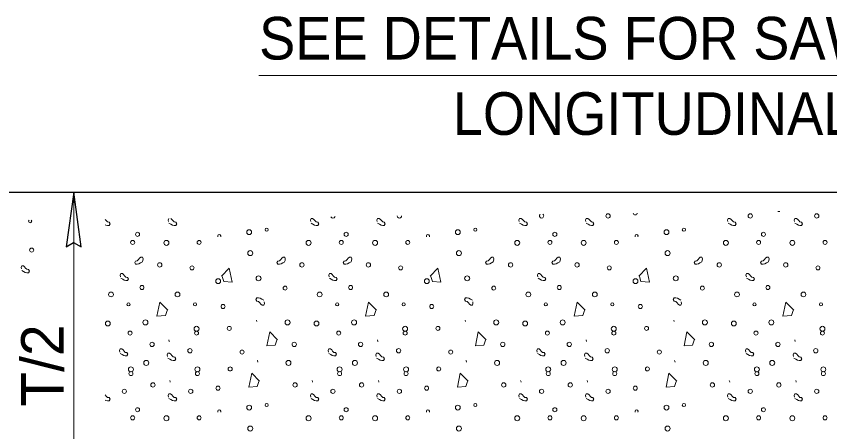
# Model space of a CAD drawing. Extents: x 912 to 1283, y -225 to 49.
# Drawn here: x 964.48 to 990.17, y -85.68 to -72.54 of the extents above; entities that cross this region are included whole.
import ezdxf

# ---------------------------------------------------------------- set-up
doc = ezdxf.new("R2010")
doc.units = 0
doc.header["$LTSCALE"] = 0.54
for name, color, linetype, lineweight in [('1', 7, 'Continuous', 25), ('10', 7, 'Continuous', 13), ('13', 7, 'Continuous', 13), ('15', 7, 'Continuous', 13)]:
    doc.layers.add(name, color=color, linetype=linetype, lineweight=lineweight)

msp = doc.modelspace()

# ---------------------------------------------------------------- linework, layer by layer
at = {"layer": '1'}
msp.add_line((956.8678, -78.1027), (1006.8236, -78.1027), dxfattribs=at)
msp.add_lwpolyline([(966.2949, -78.1027), (966.0575, -79.8294), (966.2923, -79.6957), (966.5323, -79.8294)], close=True, dxfattribs=at)
at = {"layer": '10'}
msp.add_line((966.2949, -78.1027), (966.2949, -88.0167), dxfattribs=at)
at = {"layer": '13'}
for points in [[(967.2931, -79.1347), (967.3144, -79.1474), (967.3659, -79.1579), (967.4173, -79.1579), (967.4482, -79.1061), (967.4173, -79.0547), (967.3659, -79.0442), (967.3246, -79.0032), (967.2938, -78.9619), (967.2934, -78.9615)], [(969.2977, -78.9379), (969.2796, -78.9826), (969.2902, -79.034)], [(969.3003, -79.0855), (969.3623, -79.1167), (969.4137, -79.1474), (969.4655, -79.1579), (969.5169, -79.1579), (969.5478, -79.1061), (969.5169, -79.0547), (969.4655, -79.0442), (969.4242, -79.0032), (969.393, -78.9619), (969.3603, -78.9371)], [(973.7905, -79.0855), (973.8525, -79.1167), (973.9039, -79.1474), (973.9554, -79.1579), (974.0068, -79.1579), (974.038, -79.1061), (974.0068, -79.0547), (973.9554, -79.0442), (973.9144, -79.0032), (973.8833, -78.9619), (973.842, -78.9307), (973.7905, -78.9307), (973.7698, -78.9826), (973.78, -79.034)], [(975.8902, -79.0855), (975.9518, -79.1167), (976.0032, -79.1474), (976.055, -79.1579), (976.1064, -79.1579), (976.1373, -79.1061), (976.1064, -79.0547), (976.055, -79.0442), (976.0137, -79.0032), (975.9825, -78.9619), (975.9416, -78.9307), (975.8902, -78.9307), (975.8695, -78.9826), (975.8796, -79.034)], [(980.38, -79.0855), (980.442, -79.1167), (980.4934, -79.1474), (980.5448, -79.1579), (980.5967, -79.1579), (980.6275, -79.1061), (980.5967, -79.0547), (980.5448, -79.0442), (980.5039, -79.0032), (980.4728, -78.9619), (980.4314, -78.9307), (980.38, -78.9307), (980.3593, -78.9826), (980.3695, -79.034)], [(982.4796, -79.0855), (982.5412, -79.1167), (982.593, -79.1474), (982.6445, -79.1579), (982.6959, -79.1579), (982.7271, -79.1061), (982.6959, -79.0547), (982.6445, -79.0442), (982.6032, -79.0032), (982.5723, -78.9619), (982.5311, -78.9307), (982.4796, -78.9307), (982.4589, -78.9826), (982.4691, -79.034)], [(986.9695, -79.0855), (987.0314, -79.1167), (987.0829, -79.1474), (987.1348, -79.1579), (987.1862, -79.1579), (987.217, -79.1061), (987.1862, -79.0547), (987.1348, -79.0442), (987.0934, -79.0032), (987.0623, -78.9619), (987.0213, -78.9307), (986.9695, -78.9307), (986.9488, -78.9826), (986.9593, -79.034)], [(989.0691, -79.0855), (989.1311, -79.1167), (989.1825, -79.1474), (989.2339, -79.1579), (989.2854, -79.1579), (989.3166, -79.1061), (989.2854, -79.0547), (989.2339, -79.0442), (989.193, -79.0032), (989.1618, -78.9619), (989.1206, -78.9307), (989.0691, -78.9307), (989.0484, -78.9826), (989.0586, -79.034)], [(968.4688, -80.3093), (968.4069, -80.3401), (968.3554, -80.3709), (968.304, -80.3814), (968.2525, -80.3814), (968.2213, -80.33), (968.2525, -80.2785), (968.304, -80.268), (968.3449, -80.2267), (968.3761, -80.1854), (968.4174, -80.1546), (968.4688, -80.1546), (968.4895, -80.2061), (968.4793, -80.2579)], [(972.9588, -80.3093), (972.8972, -80.3401), (972.8457, -80.3709), (972.7938, -80.3814), (972.7424, -80.3814), (972.7116, -80.33), (972.7424, -80.2785), (972.7938, -80.268), (972.8352, -80.2267), (972.8663, -80.1854), (972.9073, -80.1546), (972.9588, -80.1546), (972.9793, -80.2061), (972.9693, -80.2579)], [(975.0583, -80.3093), (974.9968, -80.3401), (974.9449, -80.3709), (974.8935, -80.3814), (974.842, -80.3814), (974.8108, -80.33), (974.842, -80.2785), (974.8935, -80.268), (974.9348, -80.2267), (974.9656, -80.1854), (975.0068, -80.1546), (975.0583, -80.1546), (975.079, -80.2061), (975.0688, -80.2579)], [(979.5486, -80.3093), (979.4866, -80.3401), (979.4352, -80.3709), (979.3838, -80.3814), (979.3319, -80.3814), (979.3011, -80.33), (979.3319, -80.2785), (979.3838, -80.268), (979.4247, -80.2267), (979.4558, -80.1854), (979.4968, -80.1546), (979.5486, -80.1546), (979.5693, -80.2061), (979.5588, -80.2579)], [(981.6478, -80.3093), (981.5863, -80.3401), (981.5344, -80.3709), (981.4829, -80.3814), (981.4315, -80.3814), (981.4007, -80.33), (981.4315, -80.2785), (981.4829, -80.268), (981.5243, -80.2267), (981.5551, -80.1854), (981.5963, -80.1546), (981.6478, -80.1546), (981.6685, -80.2061), (981.6583, -80.2579)], [(986.1381, -80.3093), (986.0761, -80.3401), (986.0247, -80.3709), (985.9732, -80.3814), (985.9213, -80.3814), (985.8906, -80.33), (985.9213, -80.2785), (985.9732, -80.268), (986.0142, -80.2267), (986.0453, -80.1854), (986.0866, -80.1546), (986.1381, -80.1546), (986.1588, -80.2061), (986.1486, -80.2579)], [(988.2377, -80.3093), (988.1757, -80.3401), (988.1243, -80.3709), (988.0724, -80.3814), (988.021, -80.3814), (987.9902, -80.33), (988.021, -80.2785), (988.0724, -80.268), (988.1138, -80.2267), (988.1449, -80.1854), (988.1858, -80.1546), (988.2377, -80.1546), (988.2583, -80.2061), (988.2478, -80.2579)], [(968.4801, -80.2597), (968.4678, -80.3082), (968.4663, -80.3093)], [(972.97, -80.2597), (972.9576, -80.3082), (972.9561, -80.3093)], [(975.0696, -80.2597), (975.0572, -80.3082), (975.0557, -80.3093)], [(979.5598, -80.2597), (979.5474, -80.3082), (979.5459, -80.3093)], [(981.6591, -80.2597), (981.6467, -80.3082), (981.6452, -80.3093)], [(986.1493, -80.2597), (986.1369, -80.3082), (986.1354, -80.3093)], [(988.2486, -80.2597), (988.2362, -80.3082), (988.2347, -80.3093)], [(964.6538, -80.5827), (964.7154, -80.6135), (964.7668, -80.6447), (964.8187, -80.6548), (964.8701, -80.6548), (964.9009, -80.6033), (964.8701, -80.5519), (964.8187, -80.5414), (964.7773, -80.5001), (964.7462, -80.4587), (964.7053, -80.428), (964.6538, -80.428), (964.6332, -80.4794), (964.6433, -80.5312)], [(967.7813, -80.8261), (967.8428, -80.8568), (967.8943, -80.888), (967.9461, -80.8982), (967.9976, -80.8982), (968.0283, -80.8467), (967.9976, -80.7952), (967.9461, -80.7847), (967.9048, -80.7438), (967.8736, -80.7025), (967.8327, -80.6713), (967.7813, -80.6713), (967.7606, -80.7232), (967.7708, -80.7746)], [(970.9609, -80.7573), (971.2083, -80.4997), (971.3011, -80.9432), (971.033, -80.9226), (970.9815, -80.7678)], [(974.3708, -80.8261), (974.4323, -80.8568), (974.4842, -80.888), (974.5356, -80.8982), (974.587, -80.8982), (974.6182, -80.8467), (974.587, -80.7952), (974.5356, -80.7847), (974.4943, -80.7438), (974.4635, -80.7025), (974.4222, -80.6713), (974.3708, -80.6713), (974.3501, -80.7232), (974.3602, -80.7746)], [(977.5503, -80.7573), (977.7978, -80.4997), (977.8906, -80.9432), (977.6225, -80.9226), (977.571, -80.7678)], [(980.9602, -80.8261), (981.0222, -80.8568), (981.0736, -80.888), (981.1251, -80.8982), (981.1765, -80.8982), (981.2077, -80.8467), (981.1765, -80.7952), (981.1251, -80.7847), (981.0842, -80.7438), (981.053, -80.7025), (981.0117, -80.6713), (980.9602, -80.6713), (980.9396, -80.7232), (980.9497, -80.7746)], [(984.1398, -80.7573), (984.3877, -80.4997), (984.4801, -80.9432), (984.2123, -80.9226), (984.1605, -80.7678)], [(987.5497, -80.8261), (987.6117, -80.8568), (987.6631, -80.888), (987.7146, -80.8982), (987.7663, -80.8982), (987.7972, -80.8467), (987.7663, -80.7952), (987.7146, -80.7847), (987.6736, -80.7438), (987.6424, -80.7025), (987.6015, -80.6713), (987.5497, -80.6713), (987.529, -80.7232), (987.5396, -80.7746)], [(969.2658, -81.8325), (969.0183, -81.5748), (968.9255, -82.0184), (969.1936, -81.9977), (969.2451, -81.843)], [(972.2967, -81.5189), (972.2347, -81.4881), (972.1833, -81.4573), (972.1314, -81.4468), (972.08, -81.4468), (972.0492, -81.4982), (972.08, -81.5497), (972.1314, -81.5602), (972.1728, -81.6015), (972.2039, -81.6428), (972.2448, -81.6737), (972.2967, -81.6737), (972.3173, -81.6222), (972.3068, -81.5703)], [(975.8552, -81.8325), (975.6078, -81.5748), (975.515, -82.0184), (975.7831, -81.9977), (975.8346, -81.843)], [(978.8862, -81.5189), (978.8242, -81.4881), (978.7728, -81.4573), (978.7213, -81.4468), (978.6694, -81.4468), (978.6387, -81.4982), (978.6694, -81.5497), (978.7213, -81.5602), (978.7622, -81.6015), (978.7934, -81.6428), (978.8343, -81.6737), (978.8862, -81.6737), (978.9068, -81.6222), (978.8963, -81.5703)], [(982.4447, -81.8325), (982.1973, -81.5748), (982.1044, -82.0184), (982.3726, -81.9977), (982.424, -81.843)], [(985.4756, -81.5189), (985.4137, -81.4881), (985.3622, -81.4573), (985.3108, -81.4468), (985.2593, -81.4468), (985.2282, -81.4982), (985.2593, -81.5497), (985.3108, -81.5602), (985.3517, -81.6015), (985.3828, -81.6428), (985.4242, -81.6737), (985.4756, -81.6737), (985.4963, -81.6222), (985.4862, -81.5703)], [(989.0346, -81.8325), (988.7871, -81.5748), (988.6943, -82.0184), (988.9621, -81.9977), (989.0139, -81.843)], [(972.0803, -82.1937), (972.0679, -82.1453), (972.0664, -82.1438)], [(978.6698, -82.1937), (978.6574, -82.1453), (978.6559, -82.1438)], [(985.2593, -82.1937), (985.2469, -82.1453), (985.2454, -82.1438)], [(972.7327, -82.7702), (972.4852, -82.5126), (972.3924, -82.9561), (972.6605, -82.9354), (972.712, -82.7807)], [(979.3222, -82.7702), (979.0747, -82.5126), (978.9819, -82.9561), (979.25, -82.9354), (979.3015, -82.7807)], [(985.912, -82.7702), (985.6642, -82.5126), (985.5718, -82.9561), (985.8395, -82.9354), (985.8913, -82.7807)], [(969.3033, -82.7732), (969.3157, -82.8217), (969.3172, -82.8227)], [(975.8932, -82.7732), (975.9055, -82.8217), (975.907, -82.8227)], [(982.4826, -82.7732), (982.495, -82.8217), (982.4965, -82.8227)], [(989.0721, -82.7732), (989.0845, -82.8217), (989.086, -82.8227)], [(967.7609, -83.2069), (967.8229, -83.2377), (967.8743, -83.2685), (967.9262, -83.279), (967.9777, -83.279), (968.0084, -83.2276), (967.9777, -83.1757), (967.9262, -83.1657), (967.8849, -83.1243), (967.8538, -83.083), (967.8128, -83.0522), (967.7609, -83.0522), (967.7403, -83.1037), (967.7508, -83.1551)], [(969.2721, -83.3485), (969.3337, -83.3793), (969.3855, -83.4101), (969.437, -83.4206), (969.4884, -83.4206), (969.5192, -83.3692), (969.4884, -83.3177), (969.437, -83.3072), (969.3957, -83.2659), (969.3648, -83.2246), (969.3236, -83.1938), (969.2721, -83.1938), (969.2514, -83.2452), (969.2616, -83.2971)], [(974.3508, -83.2069), (974.4124, -83.2377), (974.4638, -83.2685), (974.5157, -83.279), (974.5671, -83.279), (974.5979, -83.2276), (974.5671, -83.1757), (974.5157, -83.1657), (974.4743, -83.1243), (974.4432, -83.083), (974.4023, -83.0522), (974.3508, -83.0522), (974.3302, -83.1037), (974.3403, -83.1551)], [(975.8616, -83.3485), (975.9236, -83.3793), (975.975, -83.4101), (976.0264, -83.4206), (976.0779, -83.4206), (976.1091, -83.3692), (976.0779, -83.3177), (976.0264, -83.3072), (975.9855, -83.2659), (975.9543, -83.2246), (975.913, -83.1938), (975.8616, -83.1938), (975.8409, -83.2452), (975.8511, -83.2971)], [(980.9403, -83.2069), (981.0019, -83.2377), (981.0538, -83.2685), (981.1052, -83.279), (981.1566, -83.279), (981.1874, -83.2276), (981.1566, -83.1757), (981.1052, -83.1657), (981.0638, -83.1243), (981.0331, -83.083), (980.9918, -83.0522), (980.9403, -83.0522), (980.9197, -83.1037), (980.9298, -83.1551)], [(982.4511, -83.3485), (982.513, -83.3793), (982.5645, -83.4101), (982.6159, -83.4206), (982.6678, -83.4206), (982.6986, -83.3692), (982.6678, -83.3177), (982.6159, -83.3072), (982.575, -83.2659), (982.5438, -83.2246), (982.5025, -83.1938), (982.4511, -83.1938), (982.4304, -83.2452), (982.4406, -83.2971)], [(987.5298, -83.2069), (987.5918, -83.2377), (987.6432, -83.2685), (987.6947, -83.279), (987.7461, -83.279), (987.7773, -83.2276), (987.7461, -83.1757), (987.6947, -83.1657), (987.6538, -83.1243), (987.6225, -83.083), (987.5813, -83.0522), (987.5298, -83.0522), (987.5092, -83.1037), (987.5193, -83.1551)], [(989.0406, -83.3485), (989.1025, -83.3793), (989.154, -83.4101), (989.2054, -83.4206), (989.2573, -83.4206), (989.288, -83.3692), (989.2573, -83.3177), (989.2054, -83.3072), (989.1645, -83.2659), (989.1333, -83.2246), (989.0924, -83.1938), (989.0406, -83.1938), (989.0199, -83.2452), (989.0304, -83.2971)], [(972.1089, -83.4747), (972.0965, -83.4262), (972.095, -83.4247)], [(978.6983, -83.4747), (978.686, -83.4262), (978.6845, -83.4247)], [(985.2878, -83.4747), (985.2754, -83.4262), (985.2739, -83.4247)], [(972.1645, -84.0797), (971.9166, -83.8221), (971.8243, -84.2652), (972.092, -84.2445), (972.1438, -84.0902)], [(978.7539, -84.0797), (978.5065, -83.8221), (978.4138, -84.2652), (978.6815, -84.2445), (978.7333, -84.0902)], [(985.3434, -84.0797), (985.0959, -83.8221), (985.0032, -84.2652), (985.2713, -84.2445), (985.3228, -84.0902)], [(969.3318, -84.0542), (969.3442, -84.1026), (969.3458, -84.1037)], [(973.8221, -84.0542), (973.8345, -84.1026), (973.836, -84.1037)], [(975.9213, -84.0542), (975.9337, -84.1026), (975.9352, -84.1037)], [(980.4116, -84.0542), (980.4239, -84.1026), (980.4254, -84.1037)], [(982.5108, -84.0542), (982.5232, -84.1026), (982.5247, -84.1037)], [(987.001, -84.0542), (987.0134, -84.1026), (987.0149, -84.1037)], [(989.1007, -84.0542), (989.113, -84.1026), (989.1145, -84.1037)], [(967.2931, -84.6787), (967.3144, -84.6911), (967.3659, -84.7016), (967.4173, -84.7016), (967.4482, -84.6501), (967.4173, -84.5982), (967.3659, -84.5882), (967.3246, -84.5468), (967.2938, -84.5055), (967.2931, -84.5052)], [(969.3003, -84.6295), (969.3623, -84.6602), (969.4137, -84.6911), (969.4655, -84.7016), (969.5169, -84.7016), (969.5478, -84.6501), (969.5169, -84.5982), (969.4655, -84.5882), (969.4242, -84.5468), (969.393, -84.5055), (969.3521, -84.4747), (969.3003, -84.4747), (969.2796, -84.5262), (969.2902, -84.5777)], [(973.7905, -84.6295), (973.8525, -84.6602), (973.9039, -84.6911), (973.9554, -84.7016), (974.0068, -84.7016), (974.038, -84.6501), (974.0068, -84.5982), (973.9554, -84.5882), (973.9144, -84.5468), (973.8833, -84.5055), (973.842, -84.4747), (973.7905, -84.4747), (973.7698, -84.5262), (973.78, -84.5777)], [(975.8902, -84.6295), (975.9518, -84.6602), (976.0032, -84.6911), (976.055, -84.7016), (976.1064, -84.7016), (976.1373, -84.6501), (976.1064, -84.5982), (976.055, -84.5882), (976.0137, -84.5468), (975.9825, -84.5055), (975.9416, -84.4747), (975.8902, -84.4747), (975.8695, -84.5262), (975.8796, -84.5777)], [(980.38, -84.6295), (980.442, -84.6602), (980.4934, -84.6911), (980.5448, -84.7016), (980.5967, -84.7016), (980.6275, -84.6501), (980.5967, -84.5982), (980.5448, -84.5882), (980.5039, -84.5468), (980.4728, -84.5055), (980.4314, -84.4747), (980.38, -84.4747), (980.3593, -84.5262), (980.3695, -84.5777)], [(982.4796, -84.6295), (982.5412, -84.6602), (982.593, -84.6911), (982.6445, -84.7016), (982.6959, -84.7016), (982.7271, -84.6501), (982.6959, -84.5982), (982.6445, -84.5882), (982.6032, -84.5468), (982.5723, -84.5055), (982.5311, -84.4747), (982.4796, -84.4747), (982.4589, -84.5262), (982.4691, -84.5777)], [(986.9695, -84.6295), (987.0314, -84.6602), (987.0829, -84.6911), (987.1348, -84.7016), (987.1862, -84.7016), (987.217, -84.6501), (987.1862, -84.5982), (987.1348, -84.5882), (987.0934, -84.5468), (987.0623, -84.5055), (987.0213, -84.4747), (986.9695, -84.4747), (986.9488, -84.5262), (986.9593, -84.5777)], [(989.0691, -84.6295), (989.1311, -84.6602), (989.1825, -84.6911), (989.2339, -84.7016), (989.2854, -84.7016), (989.3166, -84.6501), (989.2854, -84.5982), (989.2339, -84.5882), (989.193, -84.5468), (989.1618, -84.5055), (989.1206, -84.4747), (989.0691, -84.4747), (989.0484, -84.5262), (989.0586, -84.5777)]]:
    msp.add_lwpolyline(points, dxfattribs=at)
for centre, radius in [((983.173, -78.8544), 0.0682), ((987.6631, -78.8544), 0.0682), ((989.7626, -78.8544), 0.0682), ((968.3118, -79.4355), 0.0637), ((971.8378, -79.3686), 0.0764), ((972.3883, -79.2885), 0.0495), ((974.9014, -79.4355), 0.0637), ((978.4273, -79.3686), 0.0764), ((978.9779, -79.2885), 0.0495), ((981.491, -79.4355), 0.0637), ((985.0169, -79.3686), 0.0764), ((985.5675, -79.2885), 0.0495), ((988.0805, -79.4355), 0.0637), ((968.1577, -79.6916), 0.0637), ((969.2236, -79.7055), 0.079), ((970.2572, -79.6916), 0.0637), ((973.7137, -79.7055), 0.079), ((974.7472, -79.6916), 0.0637), ((975.8132, -79.7055), 0.079), ((976.8467, -79.6916), 0.0637), ((980.3033, -79.7055), 0.079), ((981.3368, -79.6916), 0.0637), ((982.4027, -79.7055), 0.079), ((983.4363, -79.6916), 0.0637), ((986.8928, -79.7055), 0.079), ((987.9264, -79.6916), 0.0637), ((988.9923, -79.7055), 0.079), ((990.0258, -79.6916), 0.0637), ((964.9686, -79.9339), 0.0637), ((971.8728, -80.0307), 0.079), ((978.4624, -80.0307), 0.079), ((985.0519, -80.0307), 0.079), ((969.0144, -80.4002), 0.0682), ((973.5045, -80.4002), 0.0682), ((975.604, -80.4002), 0.0682), ((980.0941, -80.4002), 0.0682), ((982.1935, -80.4002), 0.0682), ((986.6836, -80.4002), 0.0682), ((988.7831, -80.4002), 0.0682), ((970.0324, -80.4958), 0.0637), ((976.622, -80.4958), 0.0637), ((983.2115, -80.4958), 0.0637), ((989.8011, -80.4958), 0.0637), ((970.8583, -80.9144), 0.0764), ((972.1331, -80.8258), 0.079), ((977.4478, -80.9144), 0.0764), ((978.7226, -80.8258), 0.079), ((984.0374, -80.9144), 0.0764), ((985.3122, -80.8258), 0.079), ((968.452, -81.116), 0.0637), ((972.9734, -81.1361), 0.0637), ((975.0415, -81.116), 0.0637), ((979.563, -81.1361), 0.0637), ((981.6311, -81.116), 0.0637), ((986.1526, -81.1361), 0.0637), ((988.2206, -81.116), 0.0637), ((967.4749, -81.3352), 0.0764), ((969.5744, -81.3352), 0.0764), ((974.0645, -81.3352), 0.0764), ((976.164, -81.3352), 0.0764), ((980.654, -81.3352), 0.0764), ((982.7535, -81.3352), 0.0764), ((987.2436, -81.3352), 0.0764), ((989.3431, -81.3352), 0.0764), ((968.0273, -81.6488), 0.0495), ((970.1268, -81.6488), 0.0495), ((971.0128, -81.7163), 0.0637), ((974.6169, -81.6488), 0.0495), ((976.7163, -81.6488), 0.0495), ((977.6023, -81.7163), 0.0637), ((981.2064, -81.6488), 0.0495), ((983.3059, -81.6488), 0.0495), ((984.1919, -81.7163), 0.0637), ((987.796, -81.6488), 0.0495), ((989.8955, -81.6488), 0.0495), ((967.375, -82.2554), 0.0764), ((968.5599, -82.2189), 0.079), ((973.0499, -82.2189), 0.079), ((973.9645, -82.2554), 0.0764), ((975.1494, -82.2189), 0.079), ((979.6395, -82.2189), 0.079), ((980.5541, -82.2554), 0.0764), ((981.739, -82.2189), 0.079), ((986.2291, -82.2189), 0.079), ((987.1436, -82.2554), 0.0764), ((988.3285, -82.2189), 0.079), ((970.1747, -82.4226), 0.079), ((971.2082, -82.4088), 0.0637), ((976.7643, -82.4226), 0.079), ((977.7978, -82.4088), 0.0637), ((983.3538, -82.4226), 0.079), ((984.3874, -82.4088), 0.0637), ((989.9434, -82.4226), 0.079), ((968.0761, -82.558), 0.0637), ((970.1755, -82.558), 0.0637), ((974.6656, -82.558), 0.0637), ((976.7651, -82.558), 0.0637), ((981.2552, -82.558), 0.0637), ((983.3546, -82.558), 0.0637), ((987.8447, -82.558), 0.0637), ((989.9442, -82.558), 0.0637), ((968.769, -82.9135), 0.0682), ((973.2591, -82.9135), 0.0682), ((975.3586, -82.9135), 0.0682), ((979.8487, -82.9135), 0.0682), ((981.9482, -82.9135), 0.0682), ((986.4383, -82.9135), 0.0682), ((988.5377, -82.9135), 0.0682), ((969.9655, -83.1173), 0.0682), ((971.6129, -83.1568), 0.0637), ((976.5551, -83.1173), 0.0682), ((978.2025, -83.1568), 0.0637), ((983.1446, -83.1173), 0.0682), ((984.792, -83.1568), 0.0637), ((989.7342, -83.1173), 0.0682), ((968.5883, -83.4998), 0.079), ((973.0784, -83.4998), 0.079), ((975.1778, -83.4998), 0.079), ((979.6679, -83.4998), 0.079), ((981.7674, -83.4998), 0.079), ((986.2575, -83.4998), 0.079), ((988.357, -83.4998), 0.079), ((968.1036, -83.7035), 0.079), ((970.2031, -83.7035), 0.079), ((971.2367, -83.6896), 0.0637), ((974.6932, -83.7035), 0.079), ((976.7927, -83.7035), 0.079), ((977.8262, -83.6896), 0.0637), ((981.2828, -83.7035), 0.079), ((983.3822, -83.7035), 0.079), ((984.4158, -83.6896), 0.0637), ((987.8723, -83.7035), 0.079), ((989.9718, -83.7035), 0.079), ((968.1045, -83.8389), 0.0637), ((970.2039, -83.8389), 0.0637), ((974.694, -83.8389), 0.0637), ((976.7935, -83.8389), 0.0637), ((981.2836, -83.8389), 0.0637), ((983.3831, -83.8389), 0.0637), ((987.8731, -83.8389), 0.0637), ((989.9726, -83.8389), 0.0637), ((968.7975, -84.1944), 0.0682), ((970.8527, -84.299), 0.0637), ((973.2876, -84.1944), 0.0682), ((975.387, -84.1944), 0.0682), ((977.4422, -84.299), 0.0637), ((979.8771, -84.1944), 0.0682), ((981.9766, -84.1944), 0.0682), ((984.0318, -84.299), 0.0637), ((986.4667, -84.1944), 0.0682), ((988.5661, -84.1944), 0.0682), ((967.8945, -84.3982), 0.0682), ((969.9939, -84.3982), 0.0682), ((974.484, -84.3982), 0.0682), ((976.5835, -84.3982), 0.0682), ((981.0736, -84.3982), 0.0682), ((983.173, -84.3982), 0.0682), ((987.6631, -84.3982), 0.0682), ((989.7626, -84.3982), 0.0682), ((972.3883, -84.8322), 0.0495), ((978.9779, -84.8322), 0.0495), ((985.5675, -84.8322), 0.0495), ((968.3118, -84.9793), 0.0637), ((971.8378, -84.9124), 0.0764), ((974.9014, -84.9793), 0.0637), ((978.4273, -84.9124), 0.0764), ((981.491, -84.9793), 0.0637), ((985.0169, -84.9124), 0.0764), ((988.0805, -84.9793), 0.0637), ((968.1577, -85.2354), 0.0637), ((969.2236, -85.2493), 0.079), ((970.2572, -85.2354), 0.0637), ((973.7137, -85.2493), 0.079), ((974.7472, -85.2354), 0.0637), ((975.8132, -85.2493), 0.079), ((976.8467, -85.2354), 0.0637), ((980.3033, -85.2493), 0.079), ((981.3368, -85.2354), 0.0637), ((982.4027, -85.2493), 0.079), ((983.4363, -85.2354), 0.0637), ((986.8928, -85.2493), 0.079), ((987.9264, -85.2354), 0.0637), ((988.9923, -85.2493), 0.079), ((990.0258, -85.2354), 0.0637), ((971.8728, -85.5745), 0.079), ((978.4624, -85.5745), 0.079), ((985.0519, -85.5745), 0.079)]:
    msp.add_circle(centre, radius, dxfattribs=at)
for centre, radius, start, end in [((976.5835, -78.8544), 0.0682, 179.02927, 2.3165), ((981.0736, -78.8544), 0.0682, 127.37105, 53.97472), ((984.0318, -78.7552), 0.0637, 189.44137, 351.90439), ((988.5661, -78.6507), 0.0682, 244.17766, 297.16811), ((964.9198, -79.0247), 0.0495, 133.57611, 44.93526), ((974.484, -78.8544), 0.0682, 200.11222, 341.23354), ((970.8931, -79.4922), 0.0495, 337.44276, 202.55724), ((977.4827, -79.4922), 0.0495, 337.44276, 202.55724), ((984.0723, -79.4922), 0.0495, 337.44276, 202.55724), ((970.8931, -85.036), 0.0495, 337.44276, 202.55724), ((977.4827, -85.036), 0.0495, 337.44276, 202.55724), ((984.0723, -85.036), 0.0495, 337.44276, 202.55724)]:
    msp.add_arc(centre, radius, start, end, dxfattribs=at)
at = {"layer": '15'}
msp.add_lwpolyline([(1007.1751, -77.9694), (1005.7083, -74.4146), (972.1378, -74.4146)], dxfattribs=at)

# ---------------------------------------------------------------- texts
at = {"layer": '15', "width": 0.95}
for s, p in [('SEE DETAILS FOR SAWED AND SEALED', (972.1513, -73.9098)), ('LONGITUDINAL JOINTS.', (978.2677, -76.2918))]:
    msp.add_text(s, height=1.348, dxfattribs=at).set_placement(p)
at = {"layer": '15'}
msp.add_text('T/2', height=1.348, rotation=90, dxfattribs=at).set_placement((965.9828, -84.8859))

doc.saveas('drawing.dxf')
